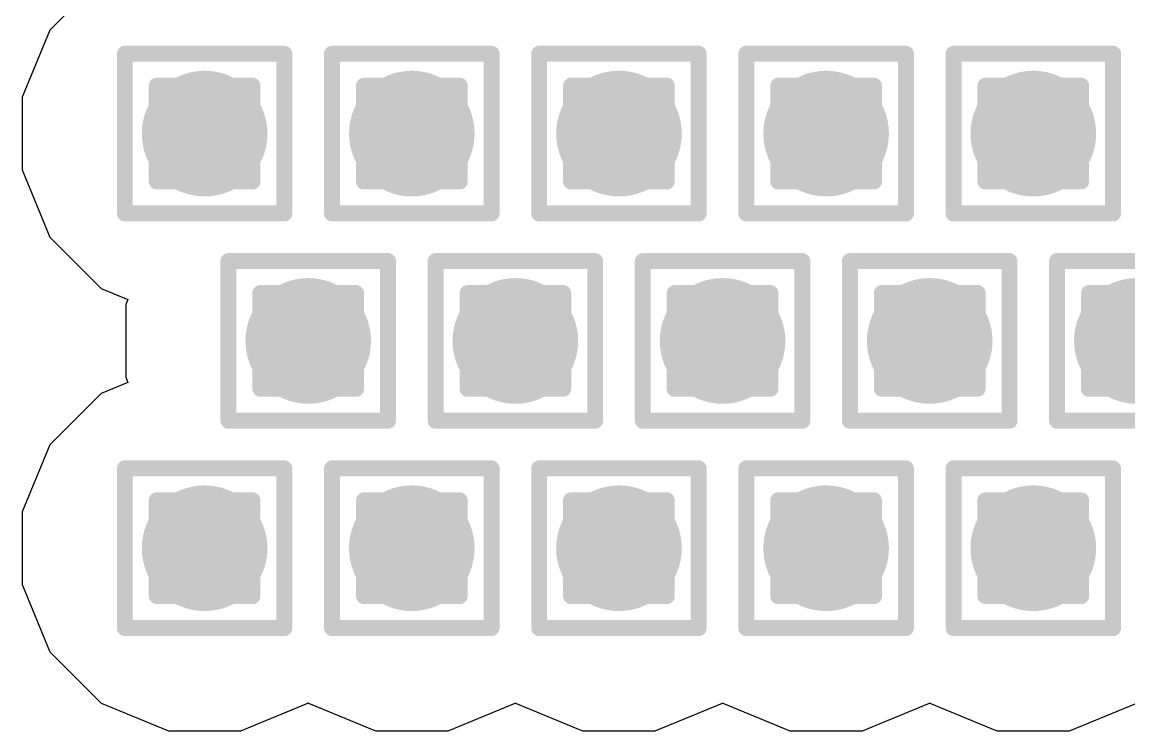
# Model space of a CAD drawing. Header units: inches. Extents: x -18 to 5357, y -8 to 5291.
# Drawn here: x 30.968 to 34.491, y 8.817 to 11.072 of the extents above; entities that cross this region are included whole.
import ezdxf

# ---------------------------------------------------------------- set-up
doc = ezdxf.new("R2010")
doc.units = ezdxf.units.IN
for name, color, linetype in [('Bottom Layer', 5, 'Continuous'), ('Drill Drawing', 1, 'Continuous'), ('Ground', 16, 'Continuous'), ('Power', 76, 'Continuous'), ('Top Layer', 1, 'Continuous'), ('Via Holes', 16, 'Continuous')]:
    doc.layers.add(name, color=color, linetype=linetype)

msp = doc.modelspace()

# ---------------------------------------------------------------- hatches: boundary and pattern name
at = {"layer": 'Bottom Layer'}
h = msp.add_hatch(color=5, dxfattribs=at)
edge = h.paths.add_edge_path()
edge.add_arc((31.5485, 10.7172), 0.2, 0, 360)
h = msp.add_hatch(color=5, dxfattribs=at)
edge = h.paths.add_edge_path()
edge.add_arc((32.2081, 10.7172), 0.2, 0, 360)
h = msp.add_hatch(color=5, dxfattribs=at)
edge = h.paths.add_edge_path()
edge.add_arc((32.8676, 10.7172), 0.2, 0, 360)
h = msp.add_hatch(color=5, dxfattribs=at)
edge = h.paths.add_edge_path()
edge.add_arc((33.5271, 10.7172), 0.2, 0, 360)
h = msp.add_hatch(color=5, dxfattribs=at)
edge = h.paths.add_edge_path()
edge.add_arc((34.1867, 10.7172), 0.2, 0, 360)
h = msp.add_hatch(color=5, dxfattribs=at)
edge = h.paths.add_edge_path()
edge.add_arc((31.8783, 10.0576), 0.2, 0, 360)
h = msp.add_hatch(color=5, dxfattribs=at)
edge = h.paths.add_edge_path()
edge.add_arc((32.5378, 10.0576), 0.2, 0, 360)
h = msp.add_hatch(color=5, dxfattribs=at)
edge = h.paths.add_edge_path()
edge.add_arc((33.1974, 10.0576), 0.2, 0, 360)
h = msp.add_hatch(color=5, dxfattribs=at)
edge = h.paths.add_edge_path()
edge.add_arc((33.8569, 10.0576), 0.2, 0, 360)
h = msp.add_hatch(color=5, dxfattribs=at)
edge = h.paths.add_edge_path()
edge.add_arc((34.5164, 10.0576), 0.2, 0, 360)
h = msp.add_hatch(color=5, dxfattribs=at)
edge = h.paths.add_edge_path()
edge.add_arc((31.5485, 9.3981), 0.2, 0, 360)
h = msp.add_hatch(color=5, dxfattribs=at)
edge = h.paths.add_edge_path()
edge.add_arc((32.2081, 9.3981), 0.2, 0, 360)
h = msp.add_hatch(color=5, dxfattribs=at)
edge = h.paths.add_edge_path()
edge.add_arc((32.8676, 9.3981), 0.2, 0, 360)
h = msp.add_hatch(color=5, dxfattribs=at)
edge = h.paths.add_edge_path()
edge.add_arc((33.5271, 9.3981), 0.2, 0, 360)
h = msp.add_hatch(color=5, dxfattribs=at)
edge = h.paths.add_edge_path()
edge.add_arc((34.1867, 9.3981), 0.2, 0, 360)
at = {"layer": 'Ground'}
h = msp.add_hatch(color=16, dxfattribs=at)
edge = h.paths.add_edge_path()
edge.add_arc((31.5485, 10.7172), 0.2, 0, 360)
h = msp.add_hatch(color=16, dxfattribs=at)
edge = h.paths.add_edge_path()
edge.add_arc((32.2081, 10.7172), 0.2, 0, 360)
h = msp.add_hatch(color=16, dxfattribs=at)
edge = h.paths.add_edge_path()
edge.add_arc((32.8676, 10.7172), 0.2, 0, 360)
h = msp.add_hatch(color=16, dxfattribs=at)
edge = h.paths.add_edge_path()
edge.add_arc((33.5271, 10.7172), 0.2, 0, 360)
h = msp.add_hatch(color=16, dxfattribs=at)
edge = h.paths.add_edge_path()
edge.add_arc((34.1867, 10.7172), 0.2, 0, 360)
h = msp.add_hatch(color=16, dxfattribs=at)
edge = h.paths.add_edge_path()
edge.add_arc((31.8783, 10.0576), 0.2, 0, 360)
h = msp.add_hatch(color=16, dxfattribs=at)
edge = h.paths.add_edge_path()
edge.add_arc((32.5378, 10.0576), 0.2, 0, 360)
h = msp.add_hatch(color=16, dxfattribs=at)
edge = h.paths.add_edge_path()
edge.add_arc((33.1974, 10.0576), 0.2, 0, 360)
h = msp.add_hatch(color=16, dxfattribs=at)
edge = h.paths.add_edge_path()
edge.add_arc((33.8569, 10.0576), 0.2, 0, 360)
h = msp.add_hatch(color=16, dxfattribs=at)
edge = h.paths.add_edge_path()
edge.add_arc((34.5164, 10.0576), 0.2, 0, 360)
h = msp.add_hatch(color=16, dxfattribs=at)
edge = h.paths.add_edge_path()
edge.add_arc((31.5485, 9.3981), 0.2, 0, 360)
h = msp.add_hatch(color=16, dxfattribs=at)
edge = h.paths.add_edge_path()
edge.add_arc((32.2081, 9.3981), 0.2, 0, 360)
h = msp.add_hatch(color=16, dxfattribs=at)
edge = h.paths.add_edge_path()
edge.add_arc((32.8676, 9.3981), 0.2, 0, 360)
h = msp.add_hatch(color=16, dxfattribs=at)
edge = h.paths.add_edge_path()
edge.add_arc((33.5271, 9.3981), 0.2, 0, 360)
h = msp.add_hatch(color=16, dxfattribs=at)
edge = h.paths.add_edge_path()
edge.add_arc((34.1867, 9.3981), 0.2, 0, 360)
at = {"layer": 'Power'}
h = msp.add_hatch(color=76, dxfattribs=at)
edge = h.paths.add_edge_path()
edge.add_arc((31.5485, 10.7172), 0.2, 0, 360)
h = msp.add_hatch(color=76, dxfattribs=at)
edge = h.paths.add_edge_path()
edge.add_arc((32.2081, 10.7172), 0.2, 0, 360)
h = msp.add_hatch(color=76, dxfattribs=at)
edge = h.paths.add_edge_path()
edge.add_arc((32.8676, 10.7172), 0.2, 0, 360)
h = msp.add_hatch(color=76, dxfattribs=at)
edge = h.paths.add_edge_path()
edge.add_arc((33.5271, 10.7172), 0.2, 0, 360)
h = msp.add_hatch(color=76, dxfattribs=at)
edge = h.paths.add_edge_path()
edge.add_arc((34.1867, 10.7172), 0.2, 0, 360)
h = msp.add_hatch(color=76, dxfattribs=at)
edge = h.paths.add_edge_path()
edge.add_arc((31.8783, 10.0576), 0.2, 0, 360)
h = msp.add_hatch(color=76, dxfattribs=at)
edge = h.paths.add_edge_path()
edge.add_arc((32.5378, 10.0576), 0.2, 0, 360)
h = msp.add_hatch(color=76, dxfattribs=at)
edge = h.paths.add_edge_path()
edge.add_arc((33.1974, 10.0576), 0.2, 0, 360)
h = msp.add_hatch(color=76, dxfattribs=at)
edge = h.paths.add_edge_path()
edge.add_arc((33.8569, 10.0576), 0.2, 0, 360)
h = msp.add_hatch(color=76, dxfattribs=at)
edge = h.paths.add_edge_path()
edge.add_arc((34.5164, 10.0576), 0.2, 0, 360)
h = msp.add_hatch(color=76, dxfattribs=at)
edge = h.paths.add_edge_path()
edge.add_arc((31.5485, 9.3981), 0.2, 0, 360)
h = msp.add_hatch(color=76, dxfattribs=at)
edge = h.paths.add_edge_path()
edge.add_arc((32.2081, 9.3981), 0.2, 0, 360)
h = msp.add_hatch(color=76, dxfattribs=at)
edge = h.paths.add_edge_path()
edge.add_arc((32.8676, 9.3981), 0.2, 0, 360)
h = msp.add_hatch(color=76, dxfattribs=at)
edge = h.paths.add_edge_path()
edge.add_arc((33.5271, 9.3981), 0.2, 0, 360)
h = msp.add_hatch(color=76, dxfattribs=at)
edge = h.paths.add_edge_path()
edge.add_arc((34.1867, 9.3981), 0.2, 0, 360)
at = {"layer": 'Top Layer'}
h = msp.add_hatch(color=1, dxfattribs=at)
edge = h.paths.add_edge_path()
edge.add_arc((31.5485, 10.7172), 0.2, 0, 360)
h = msp.add_hatch(color=1, dxfattribs=at)
edge = h.paths.add_edge_path()
edge.add_arc((32.2081, 10.7172), 0.2, 0, 360)
h = msp.add_hatch(color=1, dxfattribs=at)
edge = h.paths.add_edge_path()
edge.add_arc((32.8676, 10.7172), 0.2, 0, 360)
h = msp.add_hatch(color=1, dxfattribs=at)
edge = h.paths.add_edge_path()
edge.add_arc((33.5271, 10.7172), 0.2, 0, 360)
h = msp.add_hatch(color=1, dxfattribs=at)
edge = h.paths.add_edge_path()
edge.add_arc((34.1867, 10.7172), 0.2, 0, 360)
h = msp.add_hatch(color=1, dxfattribs=at)
edge = h.paths.add_edge_path()
edge.add_arc((31.8783, 10.0576), 0.2, 0, 360)
h = msp.add_hatch(color=1, dxfattribs=at)
edge = h.paths.add_edge_path()
edge.add_arc((32.5378, 10.0576), 0.2, 0, 360)
h = msp.add_hatch(color=1, dxfattribs=at)
edge = h.paths.add_edge_path()
edge.add_arc((33.1974, 10.0576), 0.2, 0, 360)
h = msp.add_hatch(color=1, dxfattribs=at)
edge = h.paths.add_edge_path()
edge.add_arc((33.8569, 10.0576), 0.2, 0, 360)
h = msp.add_hatch(color=1, dxfattribs=at)
edge = h.paths.add_edge_path()
edge.add_arc((34.5164, 10.0576), 0.2, 0, 360)
h = msp.add_hatch(color=1, dxfattribs=at)
edge = h.paths.add_edge_path()
edge.add_arc((31.5485, 9.3981), 0.2, 0, 360)
h = msp.add_hatch(color=1, dxfattribs=at)
edge = h.paths.add_edge_path()
edge.add_arc((32.2081, 9.3981), 0.2, 0, 360)
h = msp.add_hatch(color=1, dxfattribs=at)
edge = h.paths.add_edge_path()
edge.add_arc((32.8676, 9.3981), 0.2, 0, 360)
h = msp.add_hatch(color=1, dxfattribs=at)
edge = h.paths.add_edge_path()
edge.add_arc((33.5271, 9.3981), 0.2, 0, 360)
h = msp.add_hatch(color=1, dxfattribs=at)
edge = h.paths.add_edge_path()
edge.add_arc((34.1867, 9.3981), 0.2, 0, 360)
at = {"layer": 'Via Holes'}
h = msp.add_hatch(color=7, dxfattribs=at)
edge = h.paths.add_edge_path()
edge.add_arc((31.5485, 10.7172), 0.1, 0, 360)
h = msp.add_hatch(color=7, dxfattribs=at)
edge = h.paths.add_edge_path()
edge.add_arc((32.2081, 10.7172), 0.1, 0, 360)
h = msp.add_hatch(color=7, dxfattribs=at)
edge = h.paths.add_edge_path()
edge.add_arc((32.8676, 10.7172), 0.1, 0, 360)
h = msp.add_hatch(color=7, dxfattribs=at)
edge = h.paths.add_edge_path()
edge.add_arc((33.5271, 10.7172), 0.1, 0, 360)
h = msp.add_hatch(color=7, dxfattribs=at)
edge = h.paths.add_edge_path()
edge.add_arc((34.1867, 10.7172), 0.1, 0, 360)
h = msp.add_hatch(color=7, dxfattribs=at)
edge = h.paths.add_edge_path()
edge.add_arc((31.8783, 10.0576), 0.1, 0, 360)
h = msp.add_hatch(color=7, dxfattribs=at)
edge = h.paths.add_edge_path()
edge.add_arc((32.5378, 10.0576), 0.1, 0, 360)
h = msp.add_hatch(color=7, dxfattribs=at)
edge = h.paths.add_edge_path()
edge.add_arc((33.1974, 10.0576), 0.1, 0, 360)
h = msp.add_hatch(color=7, dxfattribs=at)
edge = h.paths.add_edge_path()
edge.add_arc((33.8569, 10.0576), 0.1, 0, 360)
h = msp.add_hatch(color=7, dxfattribs=at)
edge = h.paths.add_edge_path()
edge.add_arc((34.5164, 10.0576), 0.1, 0, 360)
h = msp.add_hatch(color=7, dxfattribs=at)
edge = h.paths.add_edge_path()
edge.add_arc((31.5485, 9.3981), 0.1, 0, 360)
h = msp.add_hatch(color=7, dxfattribs=at)
edge = h.paths.add_edge_path()
edge.add_arc((32.2081, 9.3981), 0.1, 0, 360)
h = msp.add_hatch(color=7, dxfattribs=at)
edge = h.paths.add_edge_path()
edge.add_arc((32.8676, 9.3981), 0.1, 0, 360)
h = msp.add_hatch(color=7, dxfattribs=at)
edge = h.paths.add_edge_path()
edge.add_arc((33.5271, 9.3981), 0.1, 0, 360)
h = msp.add_hatch(color=7, dxfattribs=at)
edge = h.paths.add_edge_path()
edge.add_arc((34.1867, 9.3981), 0.1, 0, 360)

# ---------------------------------------------------------------- linework, layer by layer
at = {"layer": 'Drill Drawing'}
for points in [[(31.2945, 10.9712, 0.0508, 0.0508, 0), (31.8025, 10.9712, 0.0508, 0.0508, 0)], [(31.2945, 10.4632, 0.0508, 0.0508, 0), (31.2945, 10.9712, 0.0508, 0.0508, 0)], [(31.8025, 10.4632, 0.0508, 0.0508, 0), (31.8025, 10.9712, 0.0508, 0.0508, 0)], [(31.9541, 10.9712, 0.0508, 0.0508, 0), (32.4621, 10.9712, 0.0508, 0.0508, 0)], [(31.9541, 10.4632, 0.0508, 0.0508, 0), (31.9541, 10.9712, 0.0508, 0.0508, 0)], [(32.4621, 10.4632, 0.0508, 0.0508, 0), (32.4621, 10.9712, 0.0508, 0.0508, 0)], [(32.6136, 10.9712, 0.0508, 0.0508, 0), (33.1216, 10.9712, 0.0508, 0.0508, 0)], [(32.6136, 10.4632, 0.0508, 0.0508, 0), (32.6136, 10.9712, 0.0508, 0.0508, 0)], [(33.1216, 10.4632, 0.0508, 0.0508, 0), (33.1216, 10.9712, 0.0508, 0.0508, 0)], [(33.2731, 10.9712, 0.0508, 0.0508, 0), (33.7811, 10.9712, 0.0508, 0.0508, 0)], [(33.2731, 10.4632, 0.0508, 0.0508, 0), (33.2731, 10.9712, 0.0508, 0.0508, 0)], [(33.7811, 10.4632, 0.0508, 0.0508, 0), (33.7811, 10.9712, 0.0508, 0.0508, 0)], [(33.9327, 10.9712, 0.0508, 0.0508, 0), (34.4407, 10.9712, 0.0508, 0.0508, 0)], [(33.9327, 10.4632, 0.0508, 0.0508, 0), (33.9327, 10.9712, 0.0508, 0.0508, 0)], [(34.4407, 10.4632, 0.0508, 0.0508, 0), (34.4407, 10.9712, 0.0508, 0.0508, 0)], [(31.3961, 10.8696, 0.0508, 0.0508, 0), (31.7009, 10.8696, 0.0508, 0.0508, 0)], [(31.3961, 10.5648, 0.0508, 0.0508, 0), (31.3961, 10.8696, 0.0508, 0.0508, 0)], [(31.7009, 10.5648, 0.0508, 0.0508, 0), (31.7009, 10.8696, 0.0508, 0.0508, 0)], [(32.0557, 10.8696, 0.0508, 0.0508, 0), (32.3605, 10.8696, 0.0508, 0.0508, 0)], [(32.0557, 10.5648, 0.0508, 0.0508, 0), (32.0557, 10.8696, 0.0508, 0.0508, 0)], [(32.3605, 10.5648, 0.0508, 0.0508, 0), (32.3605, 10.8696, 0.0508, 0.0508, 0)], [(32.7152, 10.8696, 0.0508, 0.0508, 0), (33.02, 10.8696, 0.0508, 0.0508, 0)], [(32.7152, 10.5648, 0.0508, 0.0508, 0), (32.7152, 10.8696, 0.0508, 0.0508, 0)], [(33.02, 10.5648, 0.0508, 0.0508, 0), (33.02, 10.8696, 0.0508, 0.0508, 0)], [(33.3747, 10.8696, 0.0508, 0.0508, 0), (33.6795, 10.8696, 0.0508, 0.0508, 0)], [(33.3747, 10.5648, 0.0508, 0.0508, 0), (33.3747, 10.8696, 0.0508, 0.0508, 0)], [(33.6795, 10.5648, 0.0508, 0.0508, 0), (33.6795, 10.8696, 0.0508, 0.0508, 0)], [(34.0343, 10.8696, 0.0508, 0.0508, 0), (34.3391, 10.8696, 0.0508, 0.0508, 0)], [(34.0343, 10.5648, 0.0508, 0.0508, 0), (34.0343, 10.8696, 0.0508, 0.0508, 0)], [(34.3391, 10.5648, 0.0508, 0.0508, 0), (34.3391, 10.8696, 0.0508, 0.0508, 0)], [(31.3961, 10.5648, 0.0508, 0.0508, 0), (31.7009, 10.5648, 0.0508, 0.0508, 0)], [(32.0557, 10.5648, 0.0508, 0.0508, 0), (32.3605, 10.5648, 0.0508, 0.0508, 0)], [(32.7152, 10.5648, 0.0508, 0.0508, 0), (33.02, 10.5648, 0.0508, 0.0508, 0)], [(33.3747, 10.5648, 0.0508, 0.0508, 0), (33.6795, 10.5648, 0.0508, 0.0508, 0)], [(34.0343, 10.5648, 0.0508, 0.0508, 0), (34.3391, 10.5648, 0.0508, 0.0508, 0)], [(31.2945, 10.4632, 0.0508, 0.0508, 0), (31.8025, 10.4632, 0.0508, 0.0508, 0)], [(31.9541, 10.4632, 0.0508, 0.0508, 0), (32.4621, 10.4632, 0.0508, 0.0508, 0)], [(32.6136, 10.4632, 0.0508, 0.0508, 0), (33.1216, 10.4632, 0.0508, 0.0508, 0)], [(33.2731, 10.4632, 0.0508, 0.0508, 0), (33.7811, 10.4632, 0.0508, 0.0508, 0)], [(33.9327, 10.4632, 0.0508, 0.0508, 0), (34.4407, 10.4632, 0.0508, 0.0508, 0)], [(31.6243, 10.3116, 0.0508, 0.0508, 0), (32.1323, 10.3116, 0.0508, 0.0508, 0)], [(31.6243, 9.8036, 0.0508, 0.0508, 0), (31.6243, 10.3116, 0.0508, 0.0508, 0)], [(32.1323, 9.8036, 0.0508, 0.0508, 0), (32.1323, 10.3116, 0.0508, 0.0508, 0)], [(32.2838, 10.3116, 0.0508, 0.0508, 0), (32.7918, 10.3116, 0.0508, 0.0508, 0)], [(32.2838, 9.8036, 0.0508, 0.0508, 0), (32.2838, 10.3116, 0.0508, 0.0508, 0)], [(32.7918, 9.8036, 0.0508, 0.0508, 0), (32.7918, 10.3116, 0.0508, 0.0508, 0)], [(32.9434, 10.3116, 0.0508, 0.0508, 0), (33.4514, 10.3116, 0.0508, 0.0508, 0)], [(32.9434, 9.8036, 0.0508, 0.0508, 0), (32.9434, 10.3116, 0.0508, 0.0508, 0)], [(33.4514, 9.8036, 0.0508, 0.0508, 0), (33.4514, 10.3116, 0.0508, 0.0508, 0)], [(33.6029, 10.3116, 0.0508, 0.0508, 0), (34.1109, 10.3116, 0.0508, 0.0508, 0)], [(33.6029, 9.8036, 0.0508, 0.0508, 0), (33.6029, 10.3116, 0.0508, 0.0508, 0)], [(34.1109, 9.8036, 0.0508, 0.0508, 0), (34.1109, 10.3116, 0.0508, 0.0508, 0)], [(34.2624, 10.3116, 0.0508, 0.0508, 0), (34.7704, 10.3116, 0.0508, 0.0508, 0)], [(34.2624, 9.8036, 0.0508, 0.0508, 0), (34.2624, 10.3116, 0.0508, 0.0508, 0)], [(31.7259, 10.21, 0.0508, 0.0508, 0), (32.0307, 10.21, 0.0508, 0.0508, 0)], [(31.7259, 9.9052, 0.0508, 0.0508, 0), (31.7259, 10.21, 0.0508, 0.0508, 0)], [(32.0307, 9.9052, 0.0508, 0.0508, 0), (32.0307, 10.21, 0.0508, 0.0508, 0)], [(32.3854, 10.21, 0.0508, 0.0508, 0), (32.6902, 10.21, 0.0508, 0.0508, 0)], [(32.3854, 9.9052, 0.0508, 0.0508, 0), (32.3854, 10.21, 0.0508, 0.0508, 0)], [(32.6902, 9.9052, 0.0508, 0.0508, 0), (32.6902, 10.21, 0.0508, 0.0508, 0)], [(33.045, 10.21, 0.0508, 0.0508, 0), (33.3498, 10.21, 0.0508, 0.0508, 0)], [(33.045, 9.9052, 0.0508, 0.0508, 0), (33.045, 10.21, 0.0508, 0.0508, 0)], [(33.3498, 9.9052, 0.0508, 0.0508, 0), (33.3498, 10.21, 0.0508, 0.0508, 0)], [(33.7045, 10.21, 0.0508, 0.0508, 0), (34.0093, 10.21, 0.0508, 0.0508, 0)], [(33.7045, 9.9052, 0.0508, 0.0508, 0), (33.7045, 10.21, 0.0508, 0.0508, 0)], [(34.0093, 9.9052, 0.0508, 0.0508, 0), (34.0093, 10.21, 0.0508, 0.0508, 0)], [(34.364, 10.21, 0.0508, 0.0508, 0), (34.6688, 10.21, 0.0508, 0.0508, 0)], [(34.364, 9.9052, 0.0508, 0.0508, 0), (34.364, 10.21, 0.0508, 0.0508, 0)], [(31.7259, 9.9052, 0.0508, 0.0508, 0), (32.0307, 9.9052, 0.0508, 0.0508, 0)], [(32.3854, 9.9052, 0.0508, 0.0508, 0), (32.6902, 9.9052, 0.0508, 0.0508, 0)], [(33.045, 9.9052, 0.0508, 0.0508, 0), (33.3498, 9.9052, 0.0508, 0.0508, 0)], [(33.7045, 9.9052, 0.0508, 0.0508, 0), (34.0093, 9.9052, 0.0508, 0.0508, 0)], [(34.364, 9.9052, 0.0508, 0.0508, 0), (34.6688, 9.9052, 0.0508, 0.0508, 0)], [(31.6243, 9.8036, 0.0508, 0.0508, 0), (32.1323, 9.8036, 0.0508, 0.0508, 0)], [(32.2838, 9.8036, 0.0508, 0.0508, 0), (32.7918, 9.8036, 0.0508, 0.0508, 0)], [(32.9434, 9.8036, 0.0508, 0.0508, 0), (33.4514, 9.8036, 0.0508, 0.0508, 0)], [(33.6029, 9.8036, 0.0508, 0.0508, 0), (34.1109, 9.8036, 0.0508, 0.0508, 0)], [(34.2624, 9.8036, 0.0508, 0.0508, 0), (34.7704, 9.8036, 0.0508, 0.0508, 0)], [(31.2945, 9.6521, 0.0508, 0.0508, 0), (31.8025, 9.6521, 0.0508, 0.0508, 0)], [(31.2945, 9.1441, 0.0508, 0.0508, 0), (31.2945, 9.6521, 0.0508, 0.0508, 0)], [(31.8025, 9.1441, 0.0508, 0.0508, 0), (31.8025, 9.6521, 0.0508, 0.0508, 0)], [(31.9541, 9.6521, 0.0508, 0.0508, 0), (32.4621, 9.6521, 0.0508, 0.0508, 0)], [(31.9541, 9.1441, 0.0508, 0.0508, 0), (31.9541, 9.6521, 0.0508, 0.0508, 0)], [(32.4621, 9.1441, 0.0508, 0.0508, 0), (32.4621, 9.6521, 0.0508, 0.0508, 0)], [(32.6136, 9.6521, 0.0508, 0.0508, 0), (33.1216, 9.6521, 0.0508, 0.0508, 0)], [(32.6136, 9.1441, 0.0508, 0.0508, 0), (32.6136, 9.6521, 0.0508, 0.0508, 0)], [(33.1216, 9.1441, 0.0508, 0.0508, 0), (33.1216, 9.6521, 0.0508, 0.0508, 0)], [(33.2731, 9.6521, 0.0508, 0.0508, 0), (33.7811, 9.6521, 0.0508, 0.0508, 0)], [(33.2731, 9.1441, 0.0508, 0.0508, 0), (33.2731, 9.6521, 0.0508, 0.0508, 0)], [(33.7811, 9.1441, 0.0508, 0.0508, 0), (33.7811, 9.6521, 0.0508, 0.0508, 0)], [(33.9327, 9.6521, 0.0508, 0.0508, 0), (34.4407, 9.6521, 0.0508, 0.0508, 0)], [(33.9327, 9.1441, 0.0508, 0.0508, 0), (33.9327, 9.6521, 0.0508, 0.0508, 0)], [(34.4407, 9.1441, 0.0508, 0.0508, 0), (34.4407, 9.6521, 0.0508, 0.0508, 0)], [(31.3961, 9.5505, 0.0508, 0.0508, 0), (31.7009, 9.5505, 0.0508, 0.0508, 0)], [(31.3961, 9.2457, 0.0508, 0.0508, 0), (31.3961, 9.5505, 0.0508, 0.0508, 0)], [(31.7009, 9.2457, 0.0508, 0.0508, 0), (31.7009, 9.5505, 0.0508, 0.0508, 0)], [(32.0557, 9.5505, 0.0508, 0.0508, 0), (32.3605, 9.5505, 0.0508, 0.0508, 0)], [(32.0557, 9.2457, 0.0508, 0.0508, 0), (32.0557, 9.5505, 0.0508, 0.0508, 0)], [(32.3605, 9.2457, 0.0508, 0.0508, 0), (32.3605, 9.5505, 0.0508, 0.0508, 0)], [(32.7152, 9.5505, 0.0508, 0.0508, 0), (33.02, 9.5505, 0.0508, 0.0508, 0)], [(32.7152, 9.2457, 0.0508, 0.0508, 0), (32.7152, 9.5505, 0.0508, 0.0508, 0)], [(33.02, 9.2457, 0.0508, 0.0508, 0), (33.02, 9.5505, 0.0508, 0.0508, 0)], [(33.3747, 9.5505, 0.0508, 0.0508, 0), (33.6795, 9.5505, 0.0508, 0.0508, 0)], [(33.3747, 9.2457, 0.0508, 0.0508, 0), (33.3747, 9.5505, 0.0508, 0.0508, 0)], [(33.6795, 9.2457, 0.0508, 0.0508, 0), (33.6795, 9.5505, 0.0508, 0.0508, 0)], [(34.0343, 9.5505, 0.0508, 0.0508, 0), (34.3391, 9.5505, 0.0508, 0.0508, 0)], [(34.0343, 9.2457, 0.0508, 0.0508, 0), (34.0343, 9.5505, 0.0508, 0.0508, 0)], [(34.3391, 9.2457, 0.0508, 0.0508, 0), (34.3391, 9.5505, 0.0508, 0.0508, 0)], [(31.3961, 9.2457, 0.0508, 0.0508, 0), (31.7009, 9.2457, 0.0508, 0.0508, 0)], [(32.0557, 9.2457, 0.0508, 0.0508, 0), (32.3605, 9.2457, 0.0508, 0.0508, 0)], [(32.7152, 9.2457, 0.0508, 0.0508, 0), (33.02, 9.2457, 0.0508, 0.0508, 0)], [(33.3747, 9.2457, 0.0508, 0.0508, 0), (33.6795, 9.2457, 0.0508, 0.0508, 0)], [(34.0343, 9.2457, 0.0508, 0.0508, 0), (34.3391, 9.2457, 0.0508, 0.0508, 0)], [(31.2945, 9.1441, 0.0508, 0.0508, 0), (31.8025, 9.1441, 0.0508, 0.0508, 0)], [(31.9541, 9.1441, 0.0508, 0.0508, 0), (32.4621, 9.1441, 0.0508, 0.0508, 0)], [(32.6136, 9.1441, 0.0508, 0.0508, 0), (33.1216, 9.1441, 0.0508, 0.0508, 0)], [(33.2731, 9.1441, 0.0508, 0.0508, 0), (33.7811, 9.1441, 0.0508, 0.0508, 0)], [(33.9327, 9.1441, 0.0508, 0.0508, 0), (34.4407, 9.1441, 0.0508, 0.0508, 0)]]:
    msp.add_lwpolyline(points, format="xyseb", dxfattribs=at)
for points in [[(31.2818, 10.9712, 0.0254, 0.0254, 1), (31.3072, 10.9712, 0.0254, 0.0254, 1)], [(31.2818, 10.9712, 0.0254, 0.0254, 1), (31.3072, 10.9712, 0.0254, 0.0254, 1)], [(31.7898, 10.9712, 0.0254, 0.0254, 1), (31.8152, 10.9712, 0.0254, 0.0254, 1)], [(31.7898, 10.9712, 0.0254, 0.0254, 1), (31.8152, 10.9712, 0.0254, 0.0254, 1)], [(31.9414, 10.9712, 0.0254, 0.0254, 1), (31.9668, 10.9712, 0.0254, 0.0254, 1)], [(31.9414, 10.9712, 0.0254, 0.0254, 1), (31.9668, 10.9712, 0.0254, 0.0254, 1)], [(32.4494, 10.9712, 0.0254, 0.0254, 1), (32.4748, 10.9712, 0.0254, 0.0254, 1)], [(32.4494, 10.9712, 0.0254, 0.0254, 1), (32.4748, 10.9712, 0.0254, 0.0254, 1)], [(32.6009, 10.9712, 0.0254, 0.0254, 1), (32.6263, 10.9712, 0.0254, 0.0254, 1)], [(32.6009, 10.9712, 0.0254, 0.0254, 1), (32.6263, 10.9712, 0.0254, 0.0254, 1)], [(33.1089, 10.9712, 0.0254, 0.0254, 1), (33.1343, 10.9712, 0.0254, 0.0254, 1)], [(33.1089, 10.9712, 0.0254, 0.0254, 1), (33.1343, 10.9712, 0.0254, 0.0254, 1)], [(33.2604, 10.9712, 0.0254, 0.0254, 1), (33.2858, 10.9712, 0.0254, 0.0254, 1)], [(33.2604, 10.9712, 0.0254, 0.0254, 1), (33.2858, 10.9712, 0.0254, 0.0254, 1)], [(33.7684, 10.9712, 0.0254, 0.0254, 1), (33.7938, 10.9712, 0.0254, 0.0254, 1)], [(33.7684, 10.9712, 0.0254, 0.0254, 1), (33.7938, 10.9712, 0.0254, 0.0254, 1)], [(33.92, 10.9712, 0.0254, 0.0254, 1), (33.9454, 10.9712, 0.0254, 0.0254, 1)], [(33.92, 10.9712, 0.0254, 0.0254, 1), (33.9454, 10.9712, 0.0254, 0.0254, 1)], [(34.428, 10.9712, 0.0254, 0.0254, 1), (34.4534, 10.9712, 0.0254, 0.0254, 1)], [(34.428, 10.9712, 0.0254, 0.0254, 1), (34.4534, 10.9712, 0.0254, 0.0254, 1)], [(31.3834, 10.8696, 0.0254, 0.0254, 1), (31.4088, 10.8696, 0.0254, 0.0254, 1)], [(31.3834, 10.8696, 0.0254, 0.0254, 1), (31.4088, 10.8696, 0.0254, 0.0254, 1)], [(31.6882, 10.8696, 0.0254, 0.0254, 1), (31.7136, 10.8696, 0.0254, 0.0254, 1)], [(31.6882, 10.8696, 0.0254, 0.0254, 1), (31.7136, 10.8696, 0.0254, 0.0254, 1)], [(32.043, 10.8696, 0.0254, 0.0254, 1), (32.0684, 10.8696, 0.0254, 0.0254, 1)], [(32.043, 10.8696, 0.0254, 0.0254, 1), (32.0684, 10.8696, 0.0254, 0.0254, 1)], [(32.3478, 10.8696, 0.0254, 0.0254, 1), (32.3732, 10.8696, 0.0254, 0.0254, 1)], [(32.3478, 10.8696, 0.0254, 0.0254, 1), (32.3732, 10.8696, 0.0254, 0.0254, 1)], [(32.7025, 10.8696, 0.0254, 0.0254, 1), (32.7279, 10.8696, 0.0254, 0.0254, 1)], [(32.7025, 10.8696, 0.0254, 0.0254, 1), (32.7279, 10.8696, 0.0254, 0.0254, 1)], [(33.0073, 10.8696, 0.0254, 0.0254, 1), (33.0327, 10.8696, 0.0254, 0.0254, 1)], [(33.0073, 10.8696, 0.0254, 0.0254, 1), (33.0327, 10.8696, 0.0254, 0.0254, 1)], [(33.362, 10.8696, 0.0254, 0.0254, 1), (33.3874, 10.8696, 0.0254, 0.0254, 1)], [(33.362, 10.8696, 0.0254, 0.0254, 1), (33.3874, 10.8696, 0.0254, 0.0254, 1)], [(33.6668, 10.8696, 0.0254, 0.0254, 1), (33.6922, 10.8696, 0.0254, 0.0254, 1)], [(33.6668, 10.8696, 0.0254, 0.0254, 1), (33.6922, 10.8696, 0.0254, 0.0254, 1)], [(34.0216, 10.8696, 0.0254, 0.0254, 1), (34.047, 10.8696, 0.0254, 0.0254, 1)], [(34.0216, 10.8696, 0.0254, 0.0254, 1), (34.047, 10.8696, 0.0254, 0.0254, 1)], [(34.3264, 10.8696, 0.0254, 0.0254, 1), (34.3518, 10.8696, 0.0254, 0.0254, 1)], [(34.3264, 10.8696, 0.0254, 0.0254, 1), (34.3518, 10.8696, 0.0254, 0.0254, 1)], [(31.3834, 10.5648, 0.0254, 0.0254, 1), (31.4088, 10.5648, 0.0254, 0.0254, 1)], [(31.3834, 10.5648, 0.0254, 0.0254, 1), (31.4088, 10.5648, 0.0254, 0.0254, 1)], [(31.6882, 10.5648, 0.0254, 0.0254, 1), (31.7136, 10.5648, 0.0254, 0.0254, 1)], [(31.6882, 10.5648, 0.0254, 0.0254, 1), (31.7136, 10.5648, 0.0254, 0.0254, 1)], [(32.043, 10.5648, 0.0254, 0.0254, 1), (32.0684, 10.5648, 0.0254, 0.0254, 1)], [(32.043, 10.5648, 0.0254, 0.0254, 1), (32.0684, 10.5648, 0.0254, 0.0254, 1)], [(32.3478, 10.5648, 0.0254, 0.0254, 1), (32.3732, 10.5648, 0.0254, 0.0254, 1)], [(32.3478, 10.5648, 0.0254, 0.0254, 1), (32.3732, 10.5648, 0.0254, 0.0254, 1)], [(32.7025, 10.5648, 0.0254, 0.0254, 1), (32.7279, 10.5648, 0.0254, 0.0254, 1)], [(32.7025, 10.5648, 0.0254, 0.0254, 1), (32.7279, 10.5648, 0.0254, 0.0254, 1)], [(33.0073, 10.5648, 0.0254, 0.0254, 1), (33.0327, 10.5648, 0.0254, 0.0254, 1)], [(33.0073, 10.5648, 0.0254, 0.0254, 1), (33.0327, 10.5648, 0.0254, 0.0254, 1)], [(33.362, 10.5648, 0.0254, 0.0254, 1), (33.3874, 10.5648, 0.0254, 0.0254, 1)], [(33.362, 10.5648, 0.0254, 0.0254, 1), (33.3874, 10.5648, 0.0254, 0.0254, 1)], [(33.6668, 10.5648, 0.0254, 0.0254, 1), (33.6922, 10.5648, 0.0254, 0.0254, 1)], [(33.6668, 10.5648, 0.0254, 0.0254, 1), (33.6922, 10.5648, 0.0254, 0.0254, 1)], [(34.0216, 10.5648, 0.0254, 0.0254, 1), (34.047, 10.5648, 0.0254, 0.0254, 1)], [(34.0216, 10.5648, 0.0254, 0.0254, 1), (34.047, 10.5648, 0.0254, 0.0254, 1)], [(34.3264, 10.5648, 0.0254, 0.0254, 1), (34.3518, 10.5648, 0.0254, 0.0254, 1)], [(34.3264, 10.5648, 0.0254, 0.0254, 1), (34.3518, 10.5648, 0.0254, 0.0254, 1)], [(31.2818, 10.4632, 0.0254, 0.0254, 1), (31.3072, 10.4632, 0.0254, 0.0254, 1)], [(31.2818, 10.4632, 0.0254, 0.0254, 1), (31.3072, 10.4632, 0.0254, 0.0254, 1)], [(31.7898, 10.4632, 0.0254, 0.0254, 1), (31.8152, 10.4632, 0.0254, 0.0254, 1)], [(31.7898, 10.4632, 0.0254, 0.0254, 1), (31.8152, 10.4632, 0.0254, 0.0254, 1)], [(31.9414, 10.4632, 0.0254, 0.0254, 1), (31.9668, 10.4632, 0.0254, 0.0254, 1)], [(31.9414, 10.4632, 0.0254, 0.0254, 1), (31.9668, 10.4632, 0.0254, 0.0254, 1)], [(32.4494, 10.4632, 0.0254, 0.0254, 1), (32.4748, 10.4632, 0.0254, 0.0254, 1)], [(32.4494, 10.4632, 0.0254, 0.0254, 1), (32.4748, 10.4632, 0.0254, 0.0254, 1)], [(32.6009, 10.4632, 0.0254, 0.0254, 1), (32.6263, 10.4632, 0.0254, 0.0254, 1)], [(32.6009, 10.4632, 0.0254, 0.0254, 1), (32.6263, 10.4632, 0.0254, 0.0254, 1)], [(33.1089, 10.4632, 0.0254, 0.0254, 1), (33.1343, 10.4632, 0.0254, 0.0254, 1)], [(33.1089, 10.4632, 0.0254, 0.0254, 1), (33.1343, 10.4632, 0.0254, 0.0254, 1)], [(33.2604, 10.4632, 0.0254, 0.0254, 1), (33.2858, 10.4632, 0.0254, 0.0254, 1)], [(33.2604, 10.4632, 0.0254, 0.0254, 1), (33.2858, 10.4632, 0.0254, 0.0254, 1)], [(33.7684, 10.4632, 0.0254, 0.0254, 1), (33.7938, 10.4632, 0.0254, 0.0254, 1)], [(33.7684, 10.4632, 0.0254, 0.0254, 1), (33.7938, 10.4632, 0.0254, 0.0254, 1)], [(33.92, 10.4632, 0.0254, 0.0254, 1), (33.9454, 10.4632, 0.0254, 0.0254, 1)], [(33.92, 10.4632, 0.0254, 0.0254, 1), (33.9454, 10.4632, 0.0254, 0.0254, 1)], [(34.428, 10.4632, 0.0254, 0.0254, 1), (34.4534, 10.4632, 0.0254, 0.0254, 1)], [(34.428, 10.4632, 0.0254, 0.0254, 1), (34.4534, 10.4632, 0.0254, 0.0254, 1)], [(31.6116, 10.3116, 0.0254, 0.0254, 1), (31.637, 10.3116, 0.0254, 0.0254, 1)], [(31.6116, 10.3116, 0.0254, 0.0254, 1), (31.637, 10.3116, 0.0254, 0.0254, 1)], [(32.1196, 10.3116, 0.0254, 0.0254, 1), (32.145, 10.3116, 0.0254, 0.0254, 1)], [(32.1196, 10.3116, 0.0254, 0.0254, 1), (32.145, 10.3116, 0.0254, 0.0254, 1)], [(32.2711, 10.3116, 0.0254, 0.0254, 1), (32.2965, 10.3116, 0.0254, 0.0254, 1)], [(32.2711, 10.3116, 0.0254, 0.0254, 1), (32.2965, 10.3116, 0.0254, 0.0254, 1)], [(32.7791, 10.3116, 0.0254, 0.0254, 1), (32.8045, 10.3116, 0.0254, 0.0254, 1)], [(32.7791, 10.3116, 0.0254, 0.0254, 1), (32.8045, 10.3116, 0.0254, 0.0254, 1)], [(32.9307, 10.3116, 0.0254, 0.0254, 1), (32.9561, 10.3116, 0.0254, 0.0254, 1)], [(32.9307, 10.3116, 0.0254, 0.0254, 1), (32.9561, 10.3116, 0.0254, 0.0254, 1)], [(33.4387, 10.3116, 0.0254, 0.0254, 1), (33.4641, 10.3116, 0.0254, 0.0254, 1)], [(33.4387, 10.3116, 0.0254, 0.0254, 1), (33.4641, 10.3116, 0.0254, 0.0254, 1)], [(33.5902, 10.3116, 0.0254, 0.0254, 1), (33.6156, 10.3116, 0.0254, 0.0254, 1)], [(33.5902, 10.3116, 0.0254, 0.0254, 1), (33.6156, 10.3116, 0.0254, 0.0254, 1)], [(34.0982, 10.3116, 0.0254, 0.0254, 1), (34.1236, 10.3116, 0.0254, 0.0254, 1)], [(34.0982, 10.3116, 0.0254, 0.0254, 1), (34.1236, 10.3116, 0.0254, 0.0254, 1)], [(34.2497, 10.3116, 0.0254, 0.0254, 1), (34.2751, 10.3116, 0.0254, 0.0254, 1)], [(34.2497, 10.3116, 0.0254, 0.0254, 1), (34.2751, 10.3116, 0.0254, 0.0254, 1)], [(31.7132, 10.21, 0.0254, 0.0254, 1), (31.7386, 10.21, 0.0254, 0.0254, 1)], [(31.7132, 10.21, 0.0254, 0.0254, 1), (31.7386, 10.21, 0.0254, 0.0254, 1)], [(32.018, 10.21, 0.0254, 0.0254, 1), (32.0434, 10.21, 0.0254, 0.0254, 1)], [(32.018, 10.21, 0.0254, 0.0254, 1), (32.0434, 10.21, 0.0254, 0.0254, 1)], [(32.3727, 10.21, 0.0254, 0.0254, 1), (32.3981, 10.21, 0.0254, 0.0254, 1)], [(32.3727, 10.21, 0.0254, 0.0254, 1), (32.3981, 10.21, 0.0254, 0.0254, 1)], [(32.6775, 10.21, 0.0254, 0.0254, 1), (32.7029, 10.21, 0.0254, 0.0254, 1)], [(32.6775, 10.21, 0.0254, 0.0254, 1), (32.7029, 10.21, 0.0254, 0.0254, 1)], [(33.0323, 10.21, 0.0254, 0.0254, 1), (33.0577, 10.21, 0.0254, 0.0254, 1)], [(33.0323, 10.21, 0.0254, 0.0254, 1), (33.0577, 10.21, 0.0254, 0.0254, 1)], [(33.3371, 10.21, 0.0254, 0.0254, 1), (33.3625, 10.21, 0.0254, 0.0254, 1)], [(33.3371, 10.21, 0.0254, 0.0254, 1), (33.3625, 10.21, 0.0254, 0.0254, 1)], [(33.6918, 10.21, 0.0254, 0.0254, 1), (33.7172, 10.21, 0.0254, 0.0254, 1)], [(33.6918, 10.21, 0.0254, 0.0254, 1), (33.7172, 10.21, 0.0254, 0.0254, 1)], [(33.9966, 10.21, 0.0254, 0.0254, 1), (34.022, 10.21, 0.0254, 0.0254, 1)], [(33.9966, 10.21, 0.0254, 0.0254, 1), (34.022, 10.21, 0.0254, 0.0254, 1)], [(34.3513, 10.21, 0.0254, 0.0254, 1), (34.3767, 10.21, 0.0254, 0.0254, 1)], [(34.3513, 10.21, 0.0254, 0.0254, 1), (34.3767, 10.21, 0.0254, 0.0254, 1)], [(31.7132, 9.9052, 0.0254, 0.0254, 1), (31.7386, 9.9052, 0.0254, 0.0254, 1)], [(31.7132, 9.9052, 0.0254, 0.0254, 1), (31.7386, 9.9052, 0.0254, 0.0254, 1)], [(32.018, 9.9052, 0.0254, 0.0254, 1), (32.0434, 9.9052, 0.0254, 0.0254, 1)], [(32.018, 9.9052, 0.0254, 0.0254, 1), (32.0434, 9.9052, 0.0254, 0.0254, 1)], [(32.3727, 9.9052, 0.0254, 0.0254, 1), (32.3981, 9.9052, 0.0254, 0.0254, 1)], [(32.3727, 9.9052, 0.0254, 0.0254, 1), (32.3981, 9.9052, 0.0254, 0.0254, 1)], [(32.6775, 9.9052, 0.0254, 0.0254, 1), (32.7029, 9.9052, 0.0254, 0.0254, 1)], [(32.6775, 9.9052, 0.0254, 0.0254, 1), (32.7029, 9.9052, 0.0254, 0.0254, 1)], [(33.0323, 9.9052, 0.0254, 0.0254, 1), (33.0577, 9.9052, 0.0254, 0.0254, 1)], [(33.0323, 9.9052, 0.0254, 0.0254, 1), (33.0577, 9.9052, 0.0254, 0.0254, 1)], [(33.3371, 9.9052, 0.0254, 0.0254, 1), (33.3625, 9.9052, 0.0254, 0.0254, 1)], [(33.3371, 9.9052, 0.0254, 0.0254, 1), (33.3625, 9.9052, 0.0254, 0.0254, 1)], [(33.6918, 9.9052, 0.0254, 0.0254, 1), (33.7172, 9.9052, 0.0254, 0.0254, 1)], [(33.6918, 9.9052, 0.0254, 0.0254, 1), (33.7172, 9.9052, 0.0254, 0.0254, 1)], [(33.9966, 9.9052, 0.0254, 0.0254, 1), (34.022, 9.9052, 0.0254, 0.0254, 1)], [(33.9966, 9.9052, 0.0254, 0.0254, 1), (34.022, 9.9052, 0.0254, 0.0254, 1)], [(34.3513, 9.9052, 0.0254, 0.0254, 1), (34.3767, 9.9052, 0.0254, 0.0254, 1)], [(34.3513, 9.9052, 0.0254, 0.0254, 1), (34.3767, 9.9052, 0.0254, 0.0254, 1)], [(31.6116, 9.8036, 0.0254, 0.0254, 1), (31.637, 9.8036, 0.0254, 0.0254, 1)], [(31.6116, 9.8036, 0.0254, 0.0254, 1), (31.637, 9.8036, 0.0254, 0.0254, 1)], [(32.1196, 9.8036, 0.0254, 0.0254, 1), (32.145, 9.8036, 0.0254, 0.0254, 1)], [(32.1196, 9.8036, 0.0254, 0.0254, 1), (32.145, 9.8036, 0.0254, 0.0254, 1)], [(32.2711, 9.8036, 0.0254, 0.0254, 1), (32.2965, 9.8036, 0.0254, 0.0254, 1)], [(32.2711, 9.8036, 0.0254, 0.0254, 1), (32.2965, 9.8036, 0.0254, 0.0254, 1)], [(32.7791, 9.8036, 0.0254, 0.0254, 1), (32.8045, 9.8036, 0.0254, 0.0254, 1)], [(32.7791, 9.8036, 0.0254, 0.0254, 1), (32.8045, 9.8036, 0.0254, 0.0254, 1)], [(32.9307, 9.8036, 0.0254, 0.0254, 1), (32.9561, 9.8036, 0.0254, 0.0254, 1)], [(32.9307, 9.8036, 0.0254, 0.0254, 1), (32.9561, 9.8036, 0.0254, 0.0254, 1)], [(33.4387, 9.8036, 0.0254, 0.0254, 1), (33.4641, 9.8036, 0.0254, 0.0254, 1)], [(33.4387, 9.8036, 0.0254, 0.0254, 1), (33.4641, 9.8036, 0.0254, 0.0254, 1)], [(33.5902, 9.8036, 0.0254, 0.0254, 1), (33.6156, 9.8036, 0.0254, 0.0254, 1)], [(33.5902, 9.8036, 0.0254, 0.0254, 1), (33.6156, 9.8036, 0.0254, 0.0254, 1)], [(34.0982, 9.8036, 0.0254, 0.0254, 1), (34.1236, 9.8036, 0.0254, 0.0254, 1)], [(34.0982, 9.8036, 0.0254, 0.0254, 1), (34.1236, 9.8036, 0.0254, 0.0254, 1)], [(34.2497, 9.8036, 0.0254, 0.0254, 1), (34.2751, 9.8036, 0.0254, 0.0254, 1)], [(34.2497, 9.8036, 0.0254, 0.0254, 1), (34.2751, 9.8036, 0.0254, 0.0254, 1)], [(31.2818, 9.6521, 0.0254, 0.0254, 1), (31.3072, 9.6521, 0.0254, 0.0254, 1)], [(31.2818, 9.6521, 0.0254, 0.0254, 1), (31.3072, 9.6521, 0.0254, 0.0254, 1)], [(31.7898, 9.6521, 0.0254, 0.0254, 1), (31.8152, 9.6521, 0.0254, 0.0254, 1)], [(31.7898, 9.6521, 0.0254, 0.0254, 1), (31.8152, 9.6521, 0.0254, 0.0254, 1)], [(31.9414, 9.6521, 0.0254, 0.0254, 1), (31.9668, 9.6521, 0.0254, 0.0254, 1)], [(31.9414, 9.6521, 0.0254, 0.0254, 1), (31.9668, 9.6521, 0.0254, 0.0254, 1)], [(32.4494, 9.6521, 0.0254, 0.0254, 1), (32.4748, 9.6521, 0.0254, 0.0254, 1)], [(32.4494, 9.6521, 0.0254, 0.0254, 1), (32.4748, 9.6521, 0.0254, 0.0254, 1)], [(32.6009, 9.6521, 0.0254, 0.0254, 1), (32.6263, 9.6521, 0.0254, 0.0254, 1)], [(32.6009, 9.6521, 0.0254, 0.0254, 1), (32.6263, 9.6521, 0.0254, 0.0254, 1)], [(33.1089, 9.6521, 0.0254, 0.0254, 1), (33.1343, 9.6521, 0.0254, 0.0254, 1)], [(33.1089, 9.6521, 0.0254, 0.0254, 1), (33.1343, 9.6521, 0.0254, 0.0254, 1)], [(33.2604, 9.6521, 0.0254, 0.0254, 1), (33.2858, 9.6521, 0.0254, 0.0254, 1)], [(33.2604, 9.6521, 0.0254, 0.0254, 1), (33.2858, 9.6521, 0.0254, 0.0254, 1)], [(33.7684, 9.6521, 0.0254, 0.0254, 1), (33.7938, 9.6521, 0.0254, 0.0254, 1)], [(33.7684, 9.6521, 0.0254, 0.0254, 1), (33.7938, 9.6521, 0.0254, 0.0254, 1)], [(33.92, 9.6521, 0.0254, 0.0254, 1), (33.9454, 9.6521, 0.0254, 0.0254, 1)], [(33.92, 9.6521, 0.0254, 0.0254, 1), (33.9454, 9.6521, 0.0254, 0.0254, 1)], [(34.428, 9.6521, 0.0254, 0.0254, 1), (34.4534, 9.6521, 0.0254, 0.0254, 1)], [(34.428, 9.6521, 0.0254, 0.0254, 1), (34.4534, 9.6521, 0.0254, 0.0254, 1)], [(31.3834, 9.5505, 0.0254, 0.0254, 1), (31.4088, 9.5505, 0.0254, 0.0254, 1)], [(31.3834, 9.5505, 0.0254, 0.0254, 1), (31.4088, 9.5505, 0.0254, 0.0254, 1)], [(31.6882, 9.5505, 0.0254, 0.0254, 1), (31.7136, 9.5505, 0.0254, 0.0254, 1)], [(31.6882, 9.5505, 0.0254, 0.0254, 1), (31.7136, 9.5505, 0.0254, 0.0254, 1)], [(32.043, 9.5505, 0.0254, 0.0254, 1), (32.0684, 9.5505, 0.0254, 0.0254, 1)], [(32.043, 9.5505, 0.0254, 0.0254, 1), (32.0684, 9.5505, 0.0254, 0.0254, 1)], [(32.3478, 9.5505, 0.0254, 0.0254, 1), (32.3732, 9.5505, 0.0254, 0.0254, 1)], [(32.3478, 9.5505, 0.0254, 0.0254, 1), (32.3732, 9.5505, 0.0254, 0.0254, 1)], [(32.7025, 9.5505, 0.0254, 0.0254, 1), (32.7279, 9.5505, 0.0254, 0.0254, 1)], [(32.7025, 9.5505, 0.0254, 0.0254, 1), (32.7279, 9.5505, 0.0254, 0.0254, 1)], [(33.0073, 9.5505, 0.0254, 0.0254, 1), (33.0327, 9.5505, 0.0254, 0.0254, 1)], [(33.0073, 9.5505, 0.0254, 0.0254, 1), (33.0327, 9.5505, 0.0254, 0.0254, 1)], [(33.362, 9.5505, 0.0254, 0.0254, 1), (33.3874, 9.5505, 0.0254, 0.0254, 1)], [(33.362, 9.5505, 0.0254, 0.0254, 1), (33.3874, 9.5505, 0.0254, 0.0254, 1)], [(33.6668, 9.5505, 0.0254, 0.0254, 1), (33.6922, 9.5505, 0.0254, 0.0254, 1)], [(33.6668, 9.5505, 0.0254, 0.0254, 1), (33.6922, 9.5505, 0.0254, 0.0254, 1)], [(34.0216, 9.5505, 0.0254, 0.0254, 1), (34.047, 9.5505, 0.0254, 0.0254, 1)], [(34.0216, 9.5505, 0.0254, 0.0254, 1), (34.047, 9.5505, 0.0254, 0.0254, 1)], [(34.3264, 9.5505, 0.0254, 0.0254, 1), (34.3518, 9.5505, 0.0254, 0.0254, 1)], [(34.3264, 9.5505, 0.0254, 0.0254, 1), (34.3518, 9.5505, 0.0254, 0.0254, 1)], [(31.3834, 9.2457, 0.0254, 0.0254, 1), (31.4088, 9.2457, 0.0254, 0.0254, 1)], [(31.3834, 9.2457, 0.0254, 0.0254, 1), (31.4088, 9.2457, 0.0254, 0.0254, 1)], [(31.6882, 9.2457, 0.0254, 0.0254, 1), (31.7136, 9.2457, 0.0254, 0.0254, 1)], [(31.6882, 9.2457, 0.0254, 0.0254, 1), (31.7136, 9.2457, 0.0254, 0.0254, 1)], [(32.043, 9.2457, 0.0254, 0.0254, 1), (32.0684, 9.2457, 0.0254, 0.0254, 1)], [(32.043, 9.2457, 0.0254, 0.0254, 1), (32.0684, 9.2457, 0.0254, 0.0254, 1)], [(32.3478, 9.2457, 0.0254, 0.0254, 1), (32.3732, 9.2457, 0.0254, 0.0254, 1)], [(32.3478, 9.2457, 0.0254, 0.0254, 1), (32.3732, 9.2457, 0.0254, 0.0254, 1)], [(32.7025, 9.2457, 0.0254, 0.0254, 1), (32.7279, 9.2457, 0.0254, 0.0254, 1)], [(32.7025, 9.2457, 0.0254, 0.0254, 1), (32.7279, 9.2457, 0.0254, 0.0254, 1)], [(33.0073, 9.2457, 0.0254, 0.0254, 1), (33.0327, 9.2457, 0.0254, 0.0254, 1)], [(33.0073, 9.2457, 0.0254, 0.0254, 1), (33.0327, 9.2457, 0.0254, 0.0254, 1)], [(33.362, 9.2457, 0.0254, 0.0254, 1), (33.3874, 9.2457, 0.0254, 0.0254, 1)], [(33.362, 9.2457, 0.0254, 0.0254, 1), (33.3874, 9.2457, 0.0254, 0.0254, 1)], [(33.6668, 9.2457, 0.0254, 0.0254, 1), (33.6922, 9.2457, 0.0254, 0.0254, 1)], [(33.6668, 9.2457, 0.0254, 0.0254, 1), (33.6922, 9.2457, 0.0254, 0.0254, 1)], [(34.0216, 9.2457, 0.0254, 0.0254, 1), (34.047, 9.2457, 0.0254, 0.0254, 1)], [(34.0216, 9.2457, 0.0254, 0.0254, 1), (34.047, 9.2457, 0.0254, 0.0254, 1)], [(34.3264, 9.2457, 0.0254, 0.0254, 1), (34.3518, 9.2457, 0.0254, 0.0254, 1)], [(34.3264, 9.2457, 0.0254, 0.0254, 1), (34.3518, 9.2457, 0.0254, 0.0254, 1)], [(31.2818, 9.1441, 0.0254, 0.0254, 1), (31.3072, 9.1441, 0.0254, 0.0254, 1)], [(31.2818, 9.1441, 0.0254, 0.0254, 1), (31.3072, 9.1441, 0.0254, 0.0254, 1)], [(31.7898, 9.1441, 0.0254, 0.0254, 1), (31.8152, 9.1441, 0.0254, 0.0254, 1)], [(31.7898, 9.1441, 0.0254, 0.0254, 1), (31.8152, 9.1441, 0.0254, 0.0254, 1)], [(31.9414, 9.1441, 0.0254, 0.0254, 1), (31.9668, 9.1441, 0.0254, 0.0254, 1)], [(31.9414, 9.1441, 0.0254, 0.0254, 1), (31.9668, 9.1441, 0.0254, 0.0254, 1)], [(32.4494, 9.1441, 0.0254, 0.0254, 1), (32.4748, 9.1441, 0.0254, 0.0254, 1)], [(32.4494, 9.1441, 0.0254, 0.0254, 1), (32.4748, 9.1441, 0.0254, 0.0254, 1)], [(32.6009, 9.1441, 0.0254, 0.0254, 1), (32.6263, 9.1441, 0.0254, 0.0254, 1)], [(32.6009, 9.1441, 0.0254, 0.0254, 1), (32.6263, 9.1441, 0.0254, 0.0254, 1)], [(33.1089, 9.1441, 0.0254, 0.0254, 1), (33.1343, 9.1441, 0.0254, 0.0254, 1)], [(33.1089, 9.1441, 0.0254, 0.0254, 1), (33.1343, 9.1441, 0.0254, 0.0254, 1)], [(33.2604, 9.1441, 0.0254, 0.0254, 1), (33.2858, 9.1441, 0.0254, 0.0254, 1)], [(33.2604, 9.1441, 0.0254, 0.0254, 1), (33.2858, 9.1441, 0.0254, 0.0254, 1)], [(33.7684, 9.1441, 0.0254, 0.0254, 1), (33.7938, 9.1441, 0.0254, 0.0254, 1)], [(33.7684, 9.1441, 0.0254, 0.0254, 1), (33.7938, 9.1441, 0.0254, 0.0254, 1)], [(33.92, 9.1441, 0.0254, 0.0254, 1), (33.9454, 9.1441, 0.0254, 0.0254, 1)], [(33.92, 9.1441, 0.0254, 0.0254, 1), (33.9454, 9.1441, 0.0254, 0.0254, 1)], [(34.428, 9.1441, 0.0254, 0.0254, 1), (34.4534, 9.1441, 0.0254, 0.0254, 1)], [(34.428, 9.1441, 0.0254, 0.0254, 1), (34.4534, 9.1441, 0.0254, 0.0254, 1)]]:
    msp.add_lwpolyline(points, format="xyseb", close=True, dxfattribs=at)
at = {"layer": 'Power'}
for p, q in [((31.2194, 11.2097), (31.056, 11.0463)), ((31.056, 11.0463), (30.9675, 10.8327)), ((30.9675, 10.8327), (30.9675, 10.6016)), ((30.9675, 10.6016), (31.056, 10.3881)), ((31.056, 10.3881), (31.2194, 10.2246)), ((31.2194, 10.2246), (31.3041, 10.1896)), ((31.3041, 10.1896), (31.2973, 10.1732)), ((31.2973, 10.1732), (31.2973, 9.9421)), ((31.2973, 9.9421), (31.3041, 9.9257)), ((31.3041, 9.9257), (31.2194, 9.8906)), ((31.2194, 9.8906), (31.056, 9.7272)), ((31.056, 9.7272), (30.9675, 9.5137)), ((30.9675, 9.5137), (30.9675, 9.2825)), ((30.9675, 9.2825), (31.056, 9.069)), ((31.056, 9.069), (31.2194, 8.9056)), ((31.2194, 8.9056), (31.433, 8.8171)), ((31.6641, 8.8171), (31.8776, 8.9056)), ((31.8776, 8.9056), (31.8783, 8.9062)), ((31.8783, 8.9062), (31.879, 8.9056)), ((31.879, 8.9056), (32.0925, 8.8171)), ((32.3236, 8.8171), (32.5372, 8.9056)), ((32.5372, 8.9056), (32.5378, 8.9062)), ((32.5378, 8.9062), (32.5385, 8.9056)), ((32.5385, 8.9056), (32.752, 8.8171)), ((32.9832, 8.8171), (33.1967, 8.9056)), ((33.1967, 8.9056), (33.1974, 8.9062)), ((33.1974, 8.9062), (33.198, 8.9056)), ((33.198, 8.9056), (33.4116, 8.8171)), ((33.6427, 8.8171), (33.8562, 8.9056)), ((33.8562, 8.9056), (33.8569, 8.9062)), ((33.8569, 8.9062), (33.8576, 8.9056)), ((33.8576, 8.9056), (34.0711, 8.8171)), ((34.3022, 8.8171), (34.5158, 8.9056)), ((31.433, 8.8171), (31.6641, 8.8171)), ((32.0925, 8.8171), (32.3236, 8.8171)), ((32.752, 8.8171), (32.9832, 8.8171)), ((33.4116, 8.8171), (33.6427, 8.8171)), ((34.0711, 8.8171), (34.3022, 8.8171))]:
    msp.add_line(p, q, dxfattribs=at)

doc.saveas('drawing.dxf')
